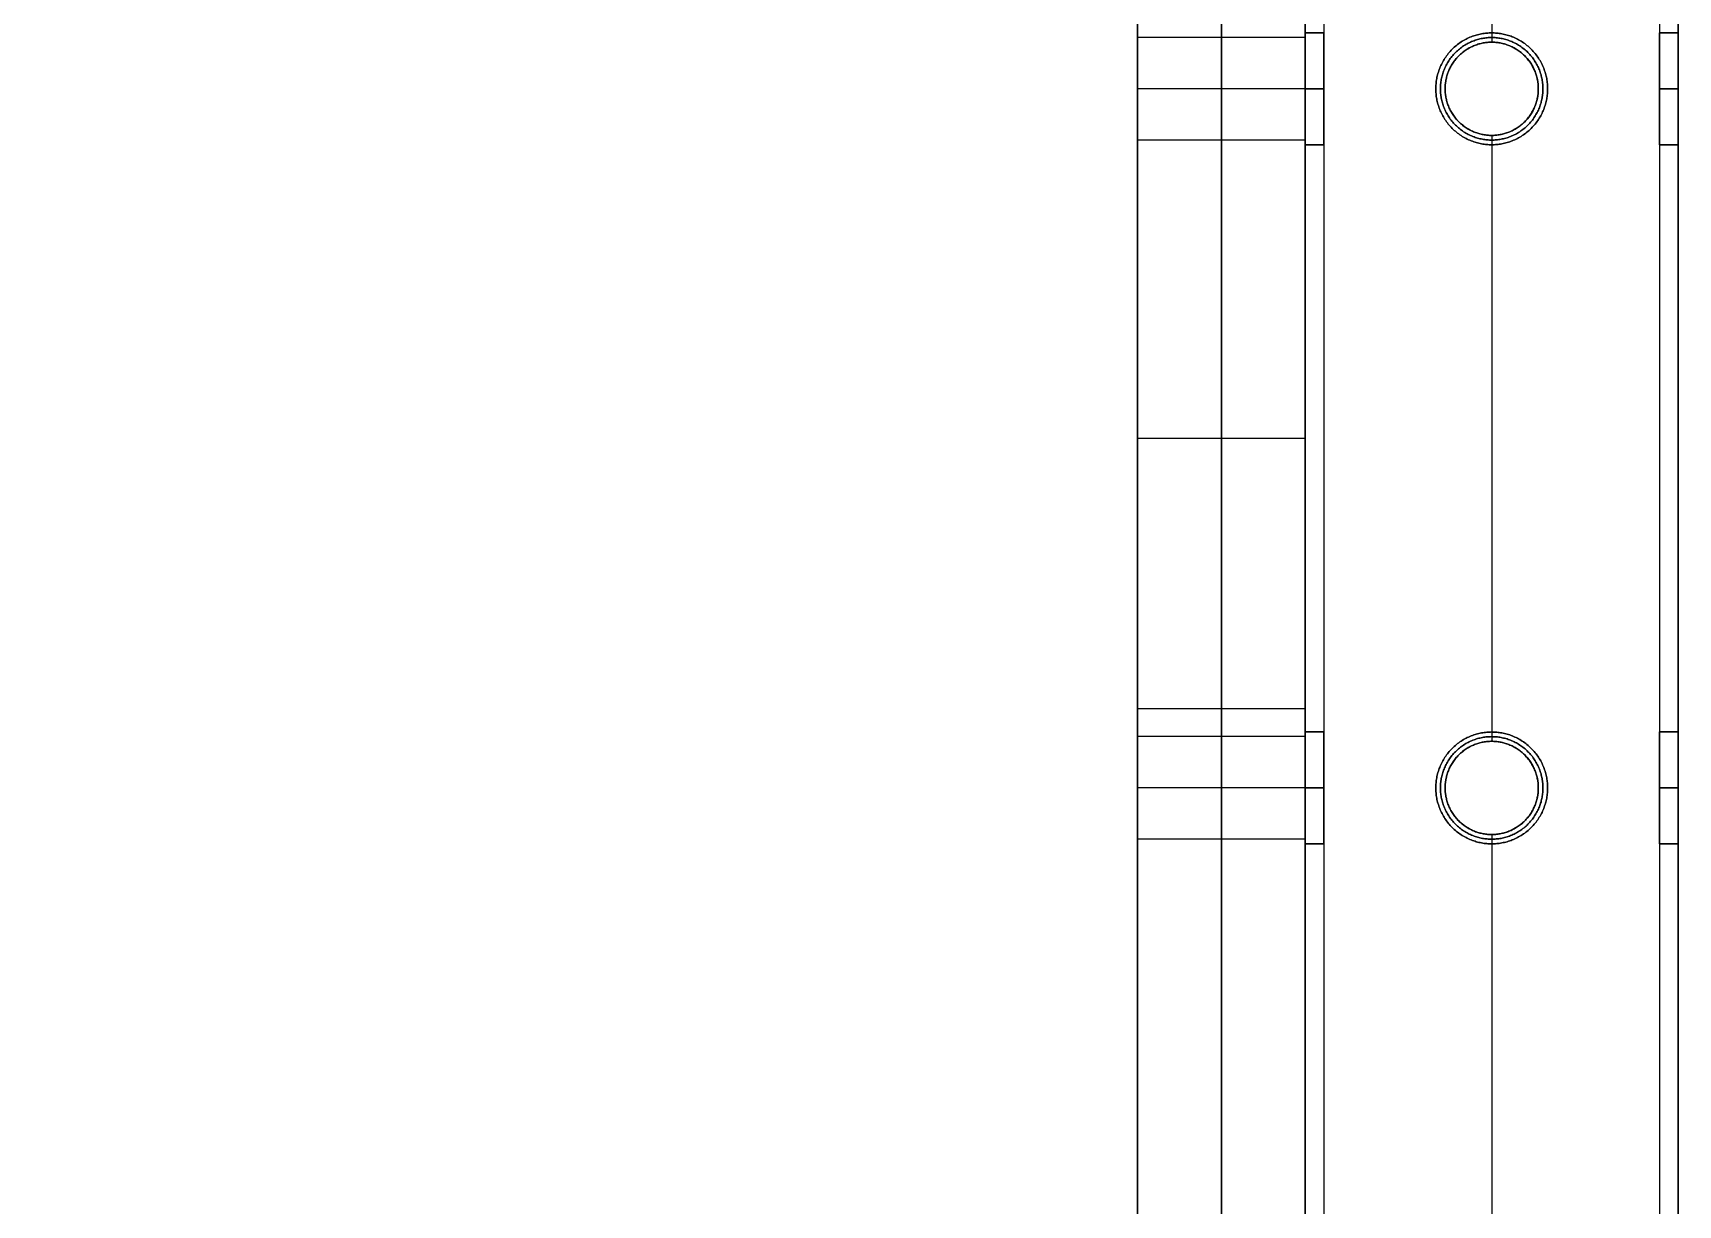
# Model space of a CAD drawing. Header units: millimetres. Extents: x -6529 to 809, y -8611 to 207.
# Drawn here: x 632.5 to 809, y -982.9 to -857.1 of the extents above; entities that cross this region are included whole.
import ezdxf

# ---------------------------------------------------------------- set-up
doc = ezdxf.new("R2010")
doc.units = ezdxf.units.MM
doc.header["$MEASUREMENT"] = 0
doc.layers.add('platen', color=7, linetype='Continuous', true_color=0x007f00)
doc.layers.add('staal', color=5, linetype='Continuous', true_color=0x0000ff)

# ---------------------------------------------------------------- blocks, each defined once
blk = doc.blocks.new('plaat base')
at = {"layer": 'platen'}
for p, q in [((1296, -1007), (1296, -1007, 18)), ((1290.5, -1012.5), (1290.5, -1012.5, 18)), ((1301.5, -1012.5), (1301.5, -1012.5, 18)), ((1296, -1018), (1296, -1018, 18)), ((1296, -1082), (1296, -1082, 18)), ((1290.5, -1087.5), (1290.5, -1087.5, 18)), ((1301.5, -1087.5), (1301.5, -1087.5, 18)), ((1296, -1093), (1296, -1093, 18))]:
    blk.add_line(p, q, dxfattribs=at)
for points in [[(1316, -1200), (1316, -1050), (1316, -900)], [(1316, -1200, 18), (1316, -1050, 18), (1316, -900, 18)], [(1316, -1200, 9), (1316, -1050, 9), (1316, -900, 9)], [(1316, -1050), (1316, -1050, 9), (1316, -1050, 18)]]:
    blk.add_open_spline(points, degree=2, dxfattribs=at)
for points in [[(1290.5, -1012.5), (1290.5, -1007), (1296, -1007), (1301.5, -1007), (1301.5, -1012.5), (1301.5, -1018), (1296, -1018), (1290.5, -1018), (1290.5, -1012.5)], [(1290.5, -1012.5, 18), (1290.5, -1007, 18), (1296, -1007, 18), (1301.5, -1007, 18), (1301.5, -1012.5, 18), (1301.5, -1018, 18), (1296, -1018, 18), (1290.5, -1018, 18), (1290.5, -1012.5, 18)], [(1290.5, -1087.5), (1290.5, -1082), (1296, -1082), (1301.5, -1082), (1301.5, -1087.5), (1301.5, -1093), (1296, -1093), (1290.5, -1093), (1290.5, -1087.5)], [(1290.5, -1087.5, 18), (1290.5, -1082, 18), (1296, -1082, 18), (1301.5, -1082, 18), (1301.5, -1087.5, 18), (1301.5, -1093, 18), (1296, -1093, 18), (1290.5, -1093, 18), (1290.5, -1087.5, 18)]]:
    blk.add_rational_spline(points, [1, 0.707106781187, 1, 0.707106781187, 1, 0.707106781187, 1, 0.707106781187, 1], degree=2, knots=[-31.415927, -31.415927, -31.415927, -23.561945, -23.561945, -15.707963, -15.707963, -7.853982, -7.853982, 0, 0, 0], dxfattribs=at)
blk = doc.blocks.new('top plaat')
at = {"layer": 'platen'}
for p, q in [((1296, -1025), (1296, -1025, 18)), ((1290.5, -1030.5), (1290.5, -1030.5, 18)), ((1301.5, -1030.5), (1301.5, -1030.5, 18)), ((1296, -1036), (1296, -1036, 18)), ((1296, -1100), (1296, -1100, 18)), ((1290.5, -1105.5), (1290.5, -1105.5, 18)), ((1301.5, -1105.5), (1301.5, -1105.5, 18)), ((1296, -1111), (1296, -1111, 18))]:
    blk.add_line(p, q, dxfattribs=at)
for points in [[(1316, -1236), (1316, -927), (1316, -618), (1316, -309), (1316, 0)], [(1316, -1236, 18), (1316, -927, 18), (1316, -618, 18), (1316, -309, 18), (1316, 0, 18)], [(1316, -1236, 9), (1316, -927, 9), (1316, -618, 9), (1316, -309, 9), (1316, 0, 9)]]:
    blk.add_open_spline(points, degree=2, knots=[7292.2246, 7292.2246, 7292.2246, 7911.517745, 7911.517745, 8530.810891, 8530.810891, 8530.810891], dxfattribs=at)
for points, knots in [([(1290.5, -1030.5), (1290.5, -1025), (1296, -1025), (1301.5, -1025), (1301.5, -1030.5), (1301.5, -1036), (1296, -1036), (1290.5, -1036), (1290.5, -1030.5)], [-31.415927, -31.415927, -31.415927, -23.561945, -23.561945, -15.707963, -15.707963, -7.853982, -7.853982, 0, 0, 0]), ([(1290.5, -1030.5, 18), (1290.5, -1025, 18), (1296, -1025, 18), (1301.5, -1025, 18), (1301.5, -1030.5, 18), (1301.5, -1036, 18), (1296, -1036, 18), (1290.5, -1036, 18), (1290.5, -1030.5, 18)], [-31.415927, -31.415927, -31.415927, -23.561945, -23.561945, -15.707963, -15.707963, -7.853982, -7.853982, 0, 0, 0]), ([(1290.5, -1030.5, 9), (1290.5, -1036, 9), (1296, -1036, 9), (1301.5, -1036, 9), (1301.5, -1030.5, 9), (1301.5, -1025, 9), (1296, -1025, 9), (1290.5, -1025, 9), (1290.5, -1030.5, 9)], [0, 0, 0, 7.853982, 7.853982, 15.707963, 15.707963, 23.561945, 23.561945, 31.415927, 31.415927, 31.415927]), ([(1290.5, -1105.5), (1290.5, -1100), (1296, -1100), (1301.5, -1100), (1301.5, -1105.5), (1301.5, -1111), (1296, -1111), (1290.5, -1111), (1290.5, -1105.5)], [-31.415927, -31.415927, -31.415927, -23.561945, -23.561945, -15.707963, -15.707963, -7.853982, -7.853982, 0, 0, 0]), ([(1290.5, -1105.5, 18), (1290.5, -1100, 18), (1296, -1100, 18), (1301.5, -1100, 18), (1301.5, -1105.5, 18), (1301.5, -1111, 18), (1296, -1111, 18), (1290.5, -1111, 18), (1290.5, -1105.5, 18)], [-31.415927, -31.415927, -31.415927, -23.561945, -23.561945, -15.707963, -15.707963, -7.853982, -7.853982, 0, 0, 0]), ([(1290.5, -1105.5, 9), (1290.5, -1111, 9), (1296, -1111, 9), (1301.5, -1111, 9), (1301.5, -1105.5, 9), (1301.5, -1100, 9), (1296, -1100, 9), (1290.5, -1100, 9), (1290.5, -1105.5, 9)], [0, 0, 0, 7.853982, 7.853982, 15.707963, 15.707963, 23.561945, 23.561945, 31.415927, 31.415927, 31.415927])]:
    blk.add_rational_spline(points, [1, 0.707106781187, 1, 0.707106781187, 1, 0.707106781187, 1, 0.707106781187, 1], degree=2, knots=knots, dxfattribs=at)
blk = doc.blocks.new('plaat laag')
at = {"layer": 'platen'}
for p, q in [((-0.55, -165, 638), (17.45, -165.06, 638)), ((-0.56, -170.5, 643.5), (17.44, -170.56, 643.5)), ((-0.56, -170.5, 632.5), (17.44, -170.56, 632.5)), ((-0.58, -176, 638), (17.42, -176.06, 638)), ((-0.79, -240, 638), (17.21, -240.06, 638)), ((-0.81, -245.5, 643.5), (17.19, -245.56, 643.5)), ((-0.81, -245.5, 632.5), (17.19, -245.56, 632.5)), ((-0.83, -251, 638), (17.17, -251.06, 638))]:
    blk.add_line(p, q, dxfattribs=at)
for points in [[(-1.18, -358), (-0.59, -179), (0, 0)], [(7.82, -358.03), (8.41, -179.03), (9, -0.03)], [(16.82, -358.06), (17.41, -179.06), (18, -0.06)], [(-0.19, -58, 300), (-2.18, -658, 300), (-4.16, -1257.99, 300)], [(-0.19, -58, 658), (-0.69, -208, 658), (-1.18, -358, 658)], [(8.81, -58.03, 658), (8.31, -208.03, 658), (7.82, -358.03, 658)], [(17.81, -58.06, 300), (15.82, -658.06, 300), (13.84, -1258.05, 300)], [(17.81, -58.06, 658), (17.31, -208.06, 658), (16.82, -358.06, 658)], [(-0.59, -179), (8.41, -179.03), (17.41, -179.06)], [(-0.69, -208, 658), (8.31, -208.03, 658), (17.31, -208.06, 658)]]:
    blk.add_open_spline(points, degree=2, dxfattribs=at)
for points in [[(-0.56, -170.5, 643.5), (-0.55, -165, 643.5), (-0.55, -165, 638), (-0.55, -165, 632.5), (-0.56, -170.5, 632.5), (-0.58, -176, 632.5), (-0.58, -176, 638), (-0.58, -176, 643.5), (-0.56, -170.5, 643.5)], [(17.44, -170.56, 643.5), (17.45, -165.06, 643.5), (17.45, -165.06, 638), (17.45, -165.06, 632.5), (17.44, -170.56, 632.5), (17.42, -176.06, 632.5), (17.42, -176.06, 638), (17.42, -176.06, 643.5), (17.44, -170.56, 643.5)], [(-0.81, -245.5, 643.5), (-0.79, -240, 643.5), (-0.79, -240, 638), (-0.79, -240, 632.5), (-0.81, -245.5, 632.5), (-0.83, -251, 632.5), (-0.83, -251, 638), (-0.83, -251, 643.5), (-0.81, -245.5, 643.5)], [(17.19, -245.56, 643.5), (17.21, -240.06, 643.5), (17.21, -240.06, 638), (17.21, -240.06, 632.5), (17.19, -245.56, 632.5), (17.17, -251.06, 632.5), (17.17, -251.06, 638), (17.17, -251.06, 643.5), (17.19, -245.56, 643.5)]]:
    blk.add_rational_spline(points, [1, 0.707106781187, 1, 0.707106781187, 1, 0.707106781187, 1, 0.707106781187, 1], degree=2, knots=[-31.415927, -31.415927, -31.415927, -23.561945, -23.561945, -15.707963, -15.707963, -7.853982, -7.853982, 0, 0, 0], dxfattribs=at)

msp = doc.modelspace()

# ---------------------------------------------------------------- linework, layer by layer
at = {"layer": 'staal'}
for p, q in [((769.03, -857.13, 20), (771.03, -857.13, 20)), ((771.03, -857.13, 696), (769.03, -857.13, 696)), ((789.03, -857.13, 714), (789.03, -857.13, 716)), ((789.03, -857.13, 676), (789.03, -857.13, 678)), ((807.03, -857.13, 20), (809.03, -857.13, 20)), ((809.03, -857.13, 696), (807.03, -857.13, 696)), ((789.03, -858.13, 38), (789.03, -858.13, 40)), ((789.03, -858.13), (789.03, -858.13, 2)), ((769.03, -863.13, 14), (771.03, -863.13, 14)), ((769.03, -863.13, 26), (771.03, -863.13, 26)), ((771.03, -863.13, 690), (769.03, -863.13, 690)), ((771.03, -863.13, 702), (769.03, -863.13, 702)), ((783.03, -863.13, 714), (783.03, -863.13, 716)), ((783.03, -863.13, 676), (783.03, -863.13, 678)), ((784.03, -863.13), (784.03, -863.13, 2)), ((784.03, -863.13, 38), (784.03, -863.13, 40)), ((794.03, -863.13, 38), (794.03, -863.13, 40)), ((794.03, -863.13), (794.03, -863.13, 2)), ((795.03, -863.13, 714), (795.03, -863.13, 716)), ((795.03, -863.13, 676), (795.03, -863.13, 678)), ((807.03, -863.13, 14), (809.03, -863.13, 14)), ((807.03, -863.13, 26), (809.03, -863.13, 26)), ((809.03, -863.13, 690), (807.03, -863.13, 690)), ((809.03, -863.13, 702), (807.03, -863.13, 702)), ((789.03, -868.13, 38), (789.03, -868.13, 40)), ((789.03, -868.13), (789.03, -868.13, 2)), ((769.03, -869.13, 20), (771.03, -869.13, 20)), ((771.03, -869.13, 696), (769.03, -869.13, 696)), ((789.03, -869.13, 714), (789.03, -869.13, 716)), ((789.03, -869.13, 676), (789.03, -869.13, 678)), ((807.03, -869.13, 20), (809.03, -869.13, 20)), ((809.03, -869.13, 696), (807.03, -869.13, 696)), ((769.03, -932.13, 20), (771.03, -932.13, 20)), ((771.03, -932.13, 696), (769.03, -932.13, 696)), ((789.03, -932.13, 714), (789.03, -932.13, 716)), ((789.03, -932.13, 676), (789.03, -932.13, 678)), ((789.03, -933.13, 38), (789.03, -933.13, 40)), ((789.03, -933.13), (789.03, -933.13, 2)), ((807.03, -932.13, 20), (809.03, -932.13, 20)), ((809.03, -932.13, 696), (807.03, -932.13, 696)), ((769.03, -938.13, 14), (771.03, -938.13, 14)), ((769.03, -938.13, 26), (771.03, -938.13, 26)), ((771.03, -938.13, 690), (769.03, -938.13, 690)), ((771.03, -938.13, 702), (769.03, -938.13, 702)), ((783.03, -938.13, 714), (783.03, -938.13, 716)), ((783.03, -938.13, 676), (783.03, -938.13, 678)), ((784.03, -938.13), (784.03, -938.13, 2)), ((784.03, -938.13, 38), (784.03, -938.13, 40)), ((794.03, -938.13, 38), (794.03, -938.13, 40)), ((794.03, -938.13), (794.03, -938.13, 2)), ((795.03, -938.13, 714), (795.03, -938.13, 716)), ((795.03, -938.13, 676), (795.03, -938.13, 678)), ((807.03, -938.13, 14), (809.03, -938.13, 14)), ((807.03, -938.13, 26), (809.03, -938.13, 26)), ((809.03, -938.13, 690), (807.03, -938.13, 690)), ((809.03, -938.13, 702), (807.03, -938.13, 702)), ((769.03, -944.13, 20), (771.03, -944.13, 20)), ((771.03, -944.13, 696), (769.03, -944.13, 696)), ((789.03, -943.13, 38), (789.03, -943.13, 40)), ((789.03, -943.13), (789.03, -943.13, 2)), ((789.03, -944.13, 714), (789.03, -944.13, 716)), ((789.03, -944.13, 676), (789.03, -944.13, 678)), ((807.03, -944.13, 20), (809.03, -944.13, 20)), ((809.03, -944.13, 696), (807.03, -944.13, 696))]:
    msp.add_line(p, q, dxfattribs=at)
for points in [[(-506.97, 207.37), (809.03, 207.37), (809.03, -1108.63), (-506.97, -1108.63)], [(-466.97, 167.37), (769.03, 167.37), (769.03, -1068.63), (-466.97, -1068.63)]]:
    msp.add_lwpolyline(points, close=True, dxfattribs=at)
for centre in [(789.03, -863.13), (789.03, -863.13, 39), (789.03, -863.13, 1), (789.03, -938.13), (789.03, -938.13, 39), (789.03, -938.13, 1)]:
    msp.add_circle(centre, 5, dxfattribs=at)
for points in [[(809.03, 207.37), (809.03, -450.63), (809.03, -1108.63)], [(809.03, 207.37, 40), (809.03, -450.63, 40), (809.03, -1108.63, 40)], [(809.03, 207.37, 676), (809.03, -450.63, 676), (809.03, -1108.63, 676)], [(809.03, 207.37, 716), (809.03, -450.63, 716), (809.03, -1108.63, 716)], [(807.03, 205.37, 38), (807.03, -450.63, 38), (807.03, -1106.63, 38)], [(807.03, 205.37, 2), (807.03, -450.63, 2), (807.03, -1106.63, 2)], [(807.03, 205.37, 714), (807.03, -450.63, 714), (807.03, -1106.63, 714)], [(807.03, 205.37, 678), (807.03, -450.63, 678), (807.03, -1106.63, 678)], [(771.03, 169.37, 38), (771.03, -450.63, 38), (771.03, -1070.63, 38)], [(771.03, 169.37, 2), (771.03, -450.63, 2), (771.03, -1070.63, 2)], [(771.03, 169.37, 714), (771.03, -450.63, 714), (771.03, -1070.63, 714)], [(771.03, 169.37, 678), (771.03, -450.63, 678), (771.03, -1070.63, 678)], [(769.03, 167.37), (769.03, -450.63), (769.03, -1068.63)], [(769.03, 167.37, 40), (769.03, -450.63, 40), (769.03, -1068.63, 40)], [(769.03, 167.37, 676), (769.03, -450.63, 676), (769.03, -1068.63, 676)], [(769.03, 167.37, 716), (769.03, -450.63, 716), (769.03, -1068.63, 716)], [(769.03, -794.13, 20), (769.03, -825.63, 20), (769.03, -857.13, 20)], [(769.03, -794.13, 696), (769.03, -825.63, 696), (769.03, -857.13, 696)], [(771.03, -794.13, 696), (771.03, -825.63, 696), (771.03, -857.13, 696)], [(789.03, -793.13, 40), (789.03, -825.63, 40), (789.03, -858.13, 40)], [(789.03, -793.13, 38), (789.03, -825.63, 38), (789.03, -858.13, 38)], [(789.03, -793.13, 2), (789.03, -825.63, 2), (789.03, -858.13, 2)], [(789.03, -793.13), (789.03, -825.63), (789.03, -858.13)], [(789.03, -794.13, 716), (789.03, -825.63, 716), (789.03, -857.13, 716)], [(789.03, -794.13, 714), (789.03, -825.63, 714), (789.03, -857.13, 714)], [(789.03, -794.13, 678), (789.03, -825.63, 678), (789.03, -857.13, 678)], [(789.03, -794.13, 676), (789.03, -825.63, 676), (789.03, -857.13, 676)], [(807.03, -794.13, 20), (807.03, -825.63, 20), (807.03, -857.13, 20)], [(807.03, -794.13, 696), (807.03, -825.63, 696), (807.03, -857.13, 696)], [(809.03, -794.13, 20), (809.03, -825.63, 20), (809.03, -857.13, 20)], [(809.03, -794.13, 696), (809.03, -825.63, 696), (809.03, -857.13, 696)], [(789.03, -868.13, 40), (789.03, -900.63, 40), (789.03, -933.13, 40)], [(789.03, -868.13, 38), (789.03, -900.63, 38), (789.03, -933.13, 38)], [(789.03, -868.13, 2), (789.03, -900.63, 2), (789.03, -933.13, 2)], [(789.03, -868.13), (789.03, -900.63), (789.03, -933.13)], [(769.03, -869.13, 20), (769.03, -900.63, 20), (769.03, -932.13, 20)], [(769.03, -869.13, 696), (769.03, -900.63, 696), (769.03, -932.13, 696)], [(771.03, -869.13, 20), (771.03, -900.63, 20), (771.03, -932.13, 20)], [(771.03, -869.13, 696), (771.03, -900.63, 696), (771.03, -932.13, 696)], [(789.03, -869.13, 716), (789.03, -900.63, 716), (789.03, -932.13, 716)], [(789.03, -869.13, 714), (789.03, -900.63, 714), (789.03, -932.13, 714)], [(789.03, -869.13, 678), (789.03, -900.63, 678), (789.03, -932.13, 678)], [(789.03, -869.13, 676), (789.03, -900.63, 676), (789.03, -932.13, 676)], [(807.03, -869.13, 20), (807.03, -900.63, 20), (807.03, -932.13, 20)], [(807.03, -869.13, 696), (807.03, -900.63, 696), (807.03, -932.13, 696)], [(809.03, -869.13, 20), (809.03, -900.63, 20), (809.03, -932.13, 20)], [(809.03, -869.13, 696), (809.03, -900.63, 696), (809.03, -932.13, 696)], [(769.03, -944.13, 20), (769.03, -975.63, 20), (769.03, -1007.13, 20)], [(769.03, -944.13, 696), (769.03, -975.63, 696), (769.03, -1007.13, 696)], [(771.03, -944.13, 20), (771.03, -975.63, 20), (771.03, -1007.13, 20)], [(771.03, -944.13, 696), (771.03, -975.63, 696), (771.03, -1007.13, 696)], [(789.03, -943.13, 40), (789.03, -975.63, 40), (789.03, -1008.13, 40)], [(789.03, -943.13, 38), (789.03, -975.63, 38), (789.03, -1008.13, 38)], [(789.03, -943.13, 2), (789.03, -975.63, 2), (789.03, -1008.13, 2)], [(789.03, -943.13), (789.03, -975.63), (789.03, -1008.13)], [(789.03, -944.13, 716), (789.03, -975.63, 716), (789.03, -1007.13, 716)], [(789.03, -944.13, 714), (789.03, -975.63, 714), (789.03, -1007.13, 714)], [(789.03, -944.13, 678), (789.03, -975.63, 678), (789.03, -1007.13, 678)], [(789.03, -944.13, 676), (789.03, -975.63, 676), (789.03, -1007.13, 676)], [(807.03, -944.13, 20), (807.03, -975.63, 20), (807.03, -1007.13, 20)], [(807.03, -944.13, 696), (807.03, -975.63, 696), (807.03, -1007.13, 696)], [(809.03, -944.13, 20), (809.03, -975.63, 20), (809.03, -1007.13, 20)], [(809.03, -944.13, 696), (809.03, -975.63, 696), (809.03, -1007.13, 696)]]:
    msp.add_open_spline(points, degree=2, dxfattribs=at)
for points, knots in [([(769.03, -863.13, 14), (769.03, -869.13, 14), (769.03, -869.13, 20), (769.03, -869.13, 26), (769.03, -863.13, 26), (769.03, -857.13, 26), (769.03, -857.13, 20), (769.03, -857.13, 14), (769.03, -863.13, 14)], [-31.415927, -31.415927, -31.415927, -23.561945, -23.561945, -15.707963, -15.707963, -7.853982, -7.853982, 0, 0, 0]), ([(769.03, -863.13, 690), (769.03, -869.13, 690), (769.03, -869.13, 696), (769.03, -869.13, 702), (769.03, -863.13, 702), (769.03, -857.13, 702), (769.03, -857.13, 696), (769.03, -857.13, 690), (769.03, -863.13, 690)], [-31.415927, -31.415927, -31.415927, -23.561945, -23.561945, -15.707963, -15.707963, -7.853982, -7.853982, 0, 0, 0]), ([(771.03, -863.13, 14), (771.03, -857.13, 14), (771.03, -857.13, 20), (771.03, -857.13, 26), (771.03, -863.13, 26), (771.03, -869.13, 26), (771.03, -869.13, 20), (771.03, -869.13, 14), (771.03, -863.13, 14)], [0, 0, 0, 7.853982, 7.853982, 15.707963, 15.707963, 23.561945, 23.561945, 31.415927, 31.415927, 31.415927]), ([(771.03, -863.13, 690), (771.03, -857.13, 690), (771.03, -857.13, 696), (771.03, -857.13, 702), (771.03, -863.13, 702), (771.03, -869.13, 702), (771.03, -869.13, 696), (771.03, -869.13, 690), (771.03, -863.13, 690)], [0, 0, 0, 7.853982, 7.853982, 15.707963, 15.707963, 23.561945, 23.561945, 31.415927, 31.415927, 31.415927]), ([(783.03, -863.13, 716), (783.03, -869.13, 716), (789.03, -869.13, 716), (795.03, -869.13, 716), (795.03, -863.13, 716), (795.03, -857.13, 716), (789.03, -857.13, 716), (783.03, -857.13, 716), (783.03, -863.13, 716)], [-31.415927, -31.415927, -31.415927, -23.561945, -23.561945, -15.707963, -15.707963, -7.853982, -7.853982, 0, 0, 0]), ([(783.03, -863.13, 714), (783.03, -857.13, 714), (789.03, -857.13, 714), (795.03, -857.13, 714), (795.03, -863.13, 714), (795.03, -869.13, 714), (789.03, -869.13, 714), (783.03, -869.13, 714), (783.03, -863.13, 714)], [0, 0, 0, 7.853982, 7.853982, 15.707963, 15.707963, 23.561945, 23.561945, 31.415927, 31.415927, 31.415927]), ([(783.03, -863.13, 678), (783.03, -869.13, 678), (789.03, -869.13, 678), (795.03, -869.13, 678), (795.03, -863.13, 678), (795.03, -857.13, 678), (789.03, -857.13, 678), (783.03, -857.13, 678), (783.03, -863.13, 678)], [-31.415927, -31.415927, -31.415927, -23.561945, -23.561945, -15.707963, -15.707963, -7.853982, -7.853982, 0, 0, 0]), ([(783.03, -863.13, 676), (783.03, -857.13, 676), (789.03, -857.13, 676), (795.03, -857.13, 676), (795.03, -863.13, 676), (795.03, -869.13, 676), (789.03, -869.13, 676), (783.03, -869.13, 676), (783.03, -863.13, 676)], [0, 0, 0, 7.853982, 7.853982, 15.707963, 15.707963, 23.561945, 23.561945, 31.415927, 31.415927, 31.415927]), ([(807.03, -863.13, 14), (807.03, -869.13, 14), (807.03, -869.13, 20), (807.03, -869.13, 26), (807.03, -863.13, 26), (807.03, -857.13, 26), (807.03, -857.13, 20), (807.03, -857.13, 14), (807.03, -863.13, 14)], [-31.415927, -31.415927, -31.415927, -23.561945, -23.561945, -15.707963, -15.707963, -7.853982, -7.853982, 0, 0, 0]), ([(807.03, -863.13, 690), (807.03, -869.13, 690), (807.03, -869.13, 696), (807.03, -869.13, 702), (807.03, -863.13, 702), (807.03, -857.13, 702), (807.03, -857.13, 696), (807.03, -857.13, 690), (807.03, -863.13, 690)], [-31.415927, -31.415927, -31.415927, -23.561945, -23.561945, -15.707963, -15.707963, -7.853982, -7.853982, 0, 0, 0]), ([(809.03, -863.13, 14), (809.03, -857.13, 14), (809.03, -857.13, 20), (809.03, -857.13, 26), (809.03, -863.13, 26), (809.03, -869.13, 26), (809.03, -869.13, 20), (809.03, -869.13, 14), (809.03, -863.13, 14)], [0, 0, 0, 7.853982, 7.853982, 15.707963, 15.707963, 23.561945, 23.561945, 31.415927, 31.415927, 31.415927]), ([(809.03, -863.13, 690), (809.03, -857.13, 690), (809.03, -857.13, 696), (809.03, -857.13, 702), (809.03, -863.13, 702), (809.03, -869.13, 702), (809.03, -869.13, 696), (809.03, -869.13, 690), (809.03, -863.13, 690)], [0, 0, 0, 7.853982, 7.853982, 15.707963, 15.707963, 23.561945, 23.561945, 31.415927, 31.415927, 31.415927]), ([(784.03, -863.13, 40), (784.03, -868.13, 40), (789.03, -868.13, 40), (794.03, -868.13, 40), (794.03, -863.13, 40), (794.03, -858.13, 40), (789.03, -858.13, 40), (784.03, -858.13, 40), (784.03, -863.13, 40)], [-31.415927, -31.415927, -31.415927, -23.561945, -23.561945, -15.707963, -15.707963, -7.853982, -7.853982, 0, 0, 0]), ([(784.03, -863.13, 38), (784.03, -858.13, 38), (789.03, -858.13, 38), (794.03, -858.13, 38), (794.03, -863.13, 38), (794.03, -868.13, 38), (789.03, -868.13, 38), (784.03, -868.13, 38), (784.03, -863.13, 38)], [0, 0, 0, 7.853982, 7.853982, 15.707963, 15.707963, 23.561945, 23.561945, 31.415927, 31.415927, 31.415927]), ([(784.03, -863.13, 2), (784.03, -868.13, 2), (789.03, -868.13, 2), (794.03, -868.13, 2), (794.03, -863.13, 2), (794.03, -858.13, 2), (789.03, -858.13, 2), (784.03, -858.13, 2), (784.03, -863.13, 2)], [-31.415927, -31.415927, -31.415927, -23.561945, -23.561945, -15.707963, -15.707963, -7.853982, -7.853982, 0, 0, 0]), ([(769.03, -938.13, 14), (769.03, -944.13, 14), (769.03, -944.13, 20), (769.03, -944.13, 26), (769.03, -938.13, 26), (769.03, -932.13, 26), (769.03, -932.13, 20), (769.03, -932.13, 14), (769.03, -938.13, 14)], [-31.415927, -31.415927, -31.415927, -23.561945, -23.561945, -15.707963, -15.707963, -7.853982, -7.853982, 0, 0, 0]), ([(769.03, -938.13, 690), (769.03, -944.13, 690), (769.03, -944.13, 696), (769.03, -944.13, 702), (769.03, -938.13, 702), (769.03, -932.13, 702), (769.03, -932.13, 696), (769.03, -932.13, 690), (769.03, -938.13, 690)], [-31.415927, -31.415927, -31.415927, -23.561945, -23.561945, -15.707963, -15.707963, -7.853982, -7.853982, 0, 0, 0]), ([(771.03, -938.13, 14), (771.03, -932.13, 14), (771.03, -932.13, 20), (771.03, -932.13, 26), (771.03, -938.13, 26), (771.03, -944.13, 26), (771.03, -944.13, 20), (771.03, -944.13, 14), (771.03, -938.13, 14)], [0, 0, 0, 7.853982, 7.853982, 15.707963, 15.707963, 23.561945, 23.561945, 31.415927, 31.415927, 31.415927]), ([(771.03, -938.13, 690), (771.03, -932.13, 690), (771.03, -932.13, 696), (771.03, -932.13, 702), (771.03, -938.13, 702), (771.03, -944.13, 702), (771.03, -944.13, 696), (771.03, -944.13, 690), (771.03, -938.13, 690)], [0, 0, 0, 7.853982, 7.853982, 15.707963, 15.707963, 23.561945, 23.561945, 31.415927, 31.415927, 31.415927]), ([(783.03, -938.13, 716), (783.03, -944.13, 716), (789.03, -944.13, 716), (795.03, -944.13, 716), (795.03, -938.13, 716), (795.03, -932.13, 716), (789.03, -932.13, 716), (783.03, -932.13, 716), (783.03, -938.13, 716)], [-31.415927, -31.415927, -31.415927, -23.561945, -23.561945, -15.707963, -15.707963, -7.853982, -7.853982, 0, 0, 0]), ([(783.03, -938.13, 714), (783.03, -932.13, 714), (789.03, -932.13, 714), (795.03, -932.13, 714), (795.03, -938.13, 714), (795.03, -944.13, 714), (789.03, -944.13, 714), (783.03, -944.13, 714), (783.03, -938.13, 714)], [0, 0, 0, 7.853982, 7.853982, 15.707963, 15.707963, 23.561945, 23.561945, 31.415927, 31.415927, 31.415927]), ([(783.03, -938.13, 678), (783.03, -944.13, 678), (789.03, -944.13, 678), (795.03, -944.13, 678), (795.03, -938.13, 678), (795.03, -932.13, 678), (789.03, -932.13, 678), (783.03, -932.13, 678), (783.03, -938.13, 678)], [-31.415927, -31.415927, -31.415927, -23.561945, -23.561945, -15.707963, -15.707963, -7.853982, -7.853982, 0, 0, 0]), ([(783.03, -938.13, 676), (783.03, -932.13, 676), (789.03, -932.13, 676), (795.03, -932.13, 676), (795.03, -938.13, 676), (795.03, -944.13, 676), (789.03, -944.13, 676), (783.03, -944.13, 676), (783.03, -938.13, 676)], [0, 0, 0, 7.853982, 7.853982, 15.707963, 15.707963, 23.561945, 23.561945, 31.415927, 31.415927, 31.415927]), ([(784.03, -938.13, 40), (784.03, -943.13, 40), (789.03, -943.13, 40), (794.03, -943.13, 40), (794.03, -938.13, 40), (794.03, -933.13, 40), (789.03, -933.13, 40), (784.03, -933.13, 40), (784.03, -938.13, 40)], [-31.415927, -31.415927, -31.415927, -23.561945, -23.561945, -15.707963, -15.707963, -7.853982, -7.853982, 0, 0, 0]), ([(784.03, -938.13, 38), (784.03, -933.13, 38), (789.03, -933.13, 38), (794.03, -933.13, 38), (794.03, -938.13, 38), (794.03, -943.13, 38), (789.03, -943.13, 38), (784.03, -943.13, 38), (784.03, -938.13, 38)], [0, 0, 0, 7.853982, 7.853982, 15.707963, 15.707963, 23.561945, 23.561945, 31.415927, 31.415927, 31.415927]), ([(784.03, -938.13, 2), (784.03, -943.13, 2), (789.03, -943.13, 2), (794.03, -943.13, 2), (794.03, -938.13, 2), (794.03, -933.13, 2), (789.03, -933.13, 2), (784.03, -933.13, 2), (784.03, -938.13, 2)], [-31.415927, -31.415927, -31.415927, -23.561945, -23.561945, -15.707963, -15.707963, -7.853982, -7.853982, 0, 0, 0]), ([(807.03, -938.13, 14), (807.03, -944.13, 14), (807.03, -944.13, 20), (807.03, -944.13, 26), (807.03, -938.13, 26), (807.03, -932.13, 26), (807.03, -932.13, 20), (807.03, -932.13, 14), (807.03, -938.13, 14)], [-31.415927, -31.415927, -31.415927, -23.561945, -23.561945, -15.707963, -15.707963, -7.853982, -7.853982, 0, 0, 0]), ([(807.03, -938.13, 690), (807.03, -944.13, 690), (807.03, -944.13, 696), (807.03, -944.13, 702), (807.03, -938.13, 702), (807.03, -932.13, 702), (807.03, -932.13, 696), (807.03, -932.13, 690), (807.03, -938.13, 690)], [-31.415927, -31.415927, -31.415927, -23.561945, -23.561945, -15.707963, -15.707963, -7.853982, -7.853982, 0, 0, 0]), ([(809.03, -938.13, 14), (809.03, -932.13, 14), (809.03, -932.13, 20), (809.03, -932.13, 26), (809.03, -938.13, 26), (809.03, -944.13, 26), (809.03, -944.13, 20), (809.03, -944.13, 14), (809.03, -938.13, 14)], [0, 0, 0, 7.853982, 7.853982, 15.707963, 15.707963, 23.561945, 23.561945, 31.415927, 31.415927, 31.415927]), ([(809.03, -938.13, 690), (809.03, -932.13, 690), (809.03, -932.13, 696), (809.03, -932.13, 702), (809.03, -938.13, 702), (809.03, -944.13, 702), (809.03, -944.13, 696), (809.03, -944.13, 690), (809.03, -938.13, 690)], [0, 0, 0, 7.853982, 7.853982, 15.707963, 15.707963, 23.561945, 23.561945, 31.415927, 31.415927, 31.415927])]:
    msp.add_rational_spline(points, [1, 0.707106781187, 1, 0.707106781187, 1, 0.707106781187, 1, 0.707106781187, 1], degree=2, knots=knots, dxfattribs=at)

# ---------------------------------------------------------------- block references
at = {"layer": 'platen'}
for name, p in [('plaat base', (-506.97, 149.37, 40)), ('top plaat', (-506.97, 167.37, 716))]:
    msp.add_blockref(name, p, dxfattribs=at)
at = {"layer": 'platen', "rotation": 180.1894193054993}
msp.add_blockref('plaat laag', (769.03, -1108.63, 58), dxfattribs=at)

doc.saveas('drawing.dxf')
